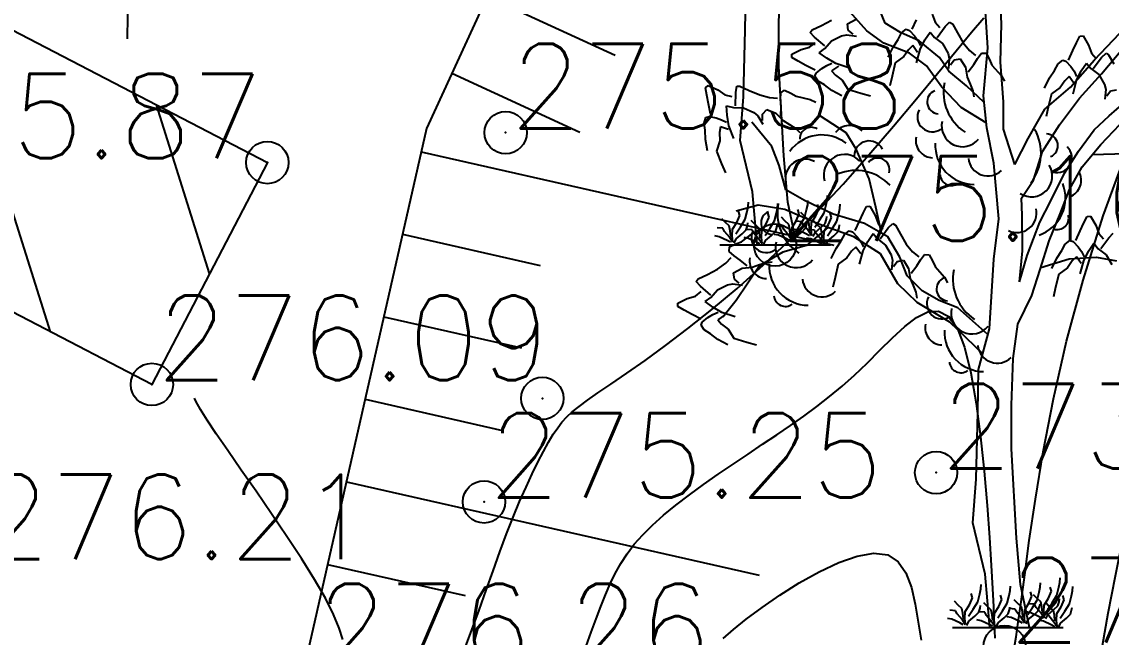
# Model space of a CAD drawing. Header units: millimetres. Extents: x 524954 to 526204, y 9523489 to 9524010.
# Drawn here: x 525318.77 to 525331.64, y 9523772.75 to 9523780.03 of the extents above; entities that cross this region are included whole.
import ezdxf
from ezdxf import colors
from ezdxf.entities.mleader import LeaderData, LeaderLine
from ezdxf.enums import TextEntityAlignment as Align
from ezdxf.math import Vec2, Vec3

# ---------------------------------------------------------------- set-up
doc = ezdxf.new("R2010")
doc.units = ezdxf.units.MM
doc.header["$PDMODE"] = 32
doc.header["$PDSIZE"] = 0.5
doc.linetypes.add('ACAD_ISO12W100', pattern=[21, 12, -3, 0, -3, 0, -3])
for name, color, linetype in [('Arbre', 34, 'ACAD_ISO12W100'), ('Bati', 6, 'Continuous'), ('Bati_H', 1, 'Continuous'), ('CN_01_00', 3, 'Continuous'), ('CN_02_00', 4, 'Continuous'), ('CN_05_00', 6, 'Continuous'), ('ETQ IMPAIR', 7, 'Continuous'), ('Haut_Talus', 30, 'Continuous'), ('Talus', 2, 'Continuous'), ('TopoAlt', 3, 'Continuous'), ('TOPOJIS', 7, 'Continuous')]:
    doc.layers.add(name, color=color, linetype=linetype)
doc.styles.add('Simplex 1.0', font='Simplex.shx', dxfattribs={"width": 0.99, "height": 1})
doc.styles.get("Standard").update_dxf_attribs({"font": 'arial.ttf'})

# ---------------------------------------------------------------- blocks, each defined once
blk = doc.blocks.new('TCPOINT M')
at = {"color": 0}
blk.add_point((0, 0), dxfattribs=at)
at = {"layer": 'TopoAlt', "style": 'Simplex 1.0', "width": 0.99}
blk.add_attdef('ALT', (0.15, 0.15), '', height=1, dxfattribs=at)
blk = doc.blocks.new('v088')
at = {"linetype": 'Continuous'}
for p, q in [((-0.075, 7.131), (-0.096, 7.56)), ((-1.665, 7.048), (-1.932, 7.347)), ((-1.449, 7.14), (-1.547, 7.38)), ((-0.237, 6.848), (-0.274, 7.463)), ((-1.266, 7.031), (-1.449, 7.14)), ((-0.084, 6.677), (-0.075, 7.131)), ((-1.463, 6.903), (-1.665, 7.048)), ((-1.047, 6.93), (-1.266, 7.031)), ((1.023, 6.706), (1.321, 7.017)), ((-1.162, 6.785), (-1.463, 6.903)), ((-0.806, 6.736), (-1.047, 6.93)), ((-0.287, 6.281), (-0.237, 6.848)), ((1.107, 6.54), (1.356, 6.837)), ((-0.96, 6.634), (-1.162, 6.785)), ((-0.697, 6.571), (-0.806, 6.736)), ((0.743, 6.383), (1.023, 6.706)), ((-0.78, 6.382), (-0.96, 6.634)), ((-0.488, 6.401), (-0.697, 6.571)), ((-0.049, 6.211), (-0.084, 6.677)), ((0.846, 6.255), (1.107, 6.54)), ((-0.551, 6.145), (-0.78, 6.382)), ((-0.279, 6.204), (-0.488, 6.401)), ((0.438, 6.122), (0.743, 6.383)), ((-0.248, 5.902), (-0.287, 6.281)), ((-0.049, 5.888), (-0.049, 6.211)), ((0.61, 5.939), (0.846, 6.255)), ((1.198, 6.044), (1.381, 6.204)), ((-0.254, 5.961), (-0.551, 6.145)), ((0.24, 5.776), (0.438, 6.122)), ((-2.787, 5.681), (-3.023, 5.969)), ((-1.907, 5.843), (-2.222, 6.048)), ((0.411, 5.624), (0.61, 5.939)), ((1.021, 5.879), (1.198, 6.044)), ((1.1, 5.706), (1.325, 5.941)), ((-1.791, 5.652), (-1.907, 5.843)), ((-0.165, 5.487), (-0.248, 5.902)), ((0.085, 5.468), (-0.049, 5.888)), ((0.834, 5.626), (1.021, 5.879)), ((-2.701, 5.459), (-2.787, 5.681)), ((0.085, 5.468), (0.24, 5.776)), ((0.881, 5.441), (1.1, 5.706)), ((-1.635, 5.301), (-1.791, 5.652)), ((0.306, 5.286), (0.411, 5.624)), ((0.671, 5.368), (0.834, 5.626)), ((1.001, 5.586), (1.394, 5.601)), ((-2.621, 5.169), (-2.701, 5.459)), ((-0.107, 4.829), (-0.165, 5.487)), ((0.731, 5.176), (0.881, 5.441)), ((-1.559, 4.967), (-1.635, 5.301)), ((0.161, 5.071), (0.306, 5.286)), ((0.51, 5.041), (0.671, 5.368)), ((-2.4, 5.043), (-2.621, 5.169)), ((0.619, 4.888), (0.731, 5.176)), ((-2.061, 4.882), (-2.4, 5.043)), ((0.172, 4.872), (0.161, 5.071)), ((0.379, 4.79), (0.51, 5.041)), ((-2.946, 4.988), (-3.206, 4.92)), ((-2.634, 4.938), (-2.946, 4.988)), ((-2.233, 4.766), (-2.634, 4.938)), ((-1.492, 4.659), (-1.559, 4.967)), ((-1.819, 4.613), (-2.233, 4.766)), ((-1.692, 4.771), (-2.061, 4.882)), ((-1.415, 4.615), (-1.692, 4.771)), ((-0.166, 4.349), (-0.107, 4.829)), ((0.174, 4.45), (0.172, 4.872)), ((0.231, 4.395), (0.379, 4.79)), ((0.489, 4.568), (0.619, 4.888)), ((-2.123, 4.725), (-2.377, 4.514)), ((-2.377, 4.514), (-2.655, 4.434)), ((-1.504, 4.415), (-1.819, 4.613)), ((-1.273, 4.376), (-1.415, 4.615)), ((0.384, 4.23), (0.489, 4.568)), ((-2.655, 4.434), (-2.931, 4.273)), ((-1.298, 4.058), (-1.504, 4.415)), ((-1.188, 4.154), (-1.273, 4.376)), ((0.138, 4.082), (0.174, 4.45)), ((0.138, 4.082), (0.231, 4.395)), ((-2.931, 4.273), (-3.209, 3.863)), ((-0.217, 3.527), (-0.166, 4.349)), ((0.391, 4.253), (0.724, 4.355)), ((0.724, 4.355), (1.047, 4.375)), ((1.047, 4.375), (1.284, 4.33)), ((-1.01, 3.977), (-1.188, 4.154)), ((0.285, 3.923), (0.384, 4.23)), ((-1.069, 3.839), (-1.298, 4.058)), ((-3.209, 3.863), (-3.367, 3.667)), ((-0.808, 3.863), (-1.01, 3.977)), ((-0.589, 3.774), (-0.808, 3.863)), ((0.118, 3.584), (0.285, 3.923)), ((-0.685, 3.605), (-1.069, 3.839)), ((-0.234, 3.461), (-0.589, 3.774)), ((-0.294, 3.234), (-0.685, 3.605)), ((-0.344, 3.046), (-0.217, 3.527)), ((0.064, 3.179), (0.118, 3.584)), ((0.045, 2.625), (0.064, 3.179)), ((-0.352, 2.542), (-0.344, 3.046)), ((0.043, 2.109), (0.045, 2.625)), ((-0.373, 1.752), (-0.352, 2.542)), ((0.102, 1.053), (0.043, 2.109)), ((-0.412, 1.235), (-0.373, 1.752)), ((-0.268, 0.628), (-0.412, 1.235)), ((0.151, 0.506), (0.102, 1.053)), ((-0.213, 0), (-0.268, 0.628)), ((0.256, 0), (0.151, 0.506)), ((-0.654, 0), (0.654, 0))]:
    blk.add_line(p, q, dxfattribs=at)
at = {"color": 3, "linetype": 'Continuous'}
for p, q in [((-0.891, 7.247), (-0.858, 7.151)), ((-2.31, 7.06), (-2.2, 7.113)), ((-2.2, 7.113), (-2.081, 7.175)), ((-1.892, 7.13), (-1.791, 7.186)), ((-1.883, 7.058), (-1.892, 7.13)), ((-1.128, 7.069), (-1.078, 7.18)), ((-0.858, 7.151), (-0.802, 7.088)), ((-0.835, 6.972), (-0.738, 7.1)), ((-0.738, 7.1), (-0.686, 7.153)), ((-0.686, 7.153), (-0.654, 7.131)), ((-0.654, 7.131), (-0.595, 7.025)), ((-2.333, 7.03), (-2.31, 7.06)), ((-2.283, 6.974), (-2.333, 7.03)), ((-2.161, 6.87), (-2.283, 6.974)), ((-2.083, 6.931), (-1.963, 6.989)), ((-1.963, 6.989), (-1.902, 7.001)), ((-1.902, 7.001), (-1.788, 6.985)), ((-1.826, 7.011), (-1.883, 7.058)), ((-1.293, 6.947), (-1.253, 7.025)), ((-1.253, 7.025), (-1.198, 7.067)), ((-1.198, 7.067), (-1.16, 7.055)), ((-1.16, 7.055), (-1.101, 6.992)), ((-1.101, 6.992), (-1.063, 6.936)), ((-0.978, 6.941), (-0.918, 7.034)), ((-0.918, 7.034), (-0.866, 6.97)), ((-0.866, 6.97), (-0.77, 6.898)), ((-0.595, 7.025), (-0.526, 6.909)), ((0.813, 6.909), (0.853, 6.987)), ((0.853, 6.987), (0.891, 6.991)), ((0.891, 6.991), (0.955, 6.881)), ((-2.551, 6.772), (-2.439, 6.83)), ((-2.439, 6.83), (-2.342, 6.858)), ((-2.342, 6.858), (-2.275, 6.909)), ((-2.228, 6.791), (-2.161, 6.839)), ((-2.161, 6.839), (-2.083, 6.931)), ((-1.413, 6.737), (-1.354, 6.857)), ((-1.354, 6.857), (-1.293, 6.947)), ((-1.172, 6.826), (-1.227, 6.745)), ((-1.122, 6.874), (-1.172, 6.826)), ((-1.064, 6.795), (-1.122, 6.874)), ((-1.076, 6.671), (-1.035, 6.828)), ((-1.063, 6.936), (-1.032, 6.875)), ((-1.035, 6.828), (-0.978, 6.941)), ((-0.77, 6.898), (-0.705, 6.781)), ((-0.526, 6.909), (-0.45, 6.818)), ((0.768, 6.815), (0.813, 6.909)), ((0.955, 6.881), (0.989, 6.786)), ((-2.55, 6.734), (-2.551, 6.772)), ((-2.475, 6.689), (-2.55, 6.734)), ((-2.138, 6.726), (-2.228, 6.791)), ((-2.029, 6.662), (-2.138, 6.726)), ((-1.227, 6.745), (-1.33, 6.67)), ((-0.705, 6.781), (-0.69, 6.721)), ((-0.69, 6.721), (-0.699, 6.606)), ((-0.675, 6.646), (-0.632, 6.705)), ((-0.632, 6.705), (-0.56, 6.719)), ((-0.56, 6.719), (-0.498, 6.621)), ((-0.45, 6.818), (-0.379, 6.757)), ((-0.402, 6.651), (-0.357, 6.722)), ((-0.357, 6.722), (-0.31, 6.785)), ((-0.31, 6.785), (-0.255, 6.784)), ((-0.255, 6.784), (-0.214, 6.71)), ((-0.214, 6.71), (-0.186, 6.645)), ((0.594, 6.66), (0.649, 6.702)), ((0.649, 6.702), (0.686, 6.689)), ((0.719, 6.703), (0.768, 6.815)), ((0.989, 6.786), (1.044, 6.722)), ((1.011, 6.606), (1.108, 6.734)), ((1.108, 6.734), (1.161, 6.787)), ((1.161, 6.787), (1.192, 6.766)), ((1.192, 6.766), (1.252, 6.66)), ((-2.383, 6.639), (-2.475, 6.689)), ((-2.274, 6.584), (-2.383, 6.639)), ((-2.262, 6.55), (-2.196, 6.606)), ((-2.196, 6.606), (-2.138, 6.64)), ((-2.138, 6.64), (-2.076, 6.668)), ((-1.998, 6.632), (-2.08, 6.578)), ((-2.08, 6.578), (-2.034, 6.526)), ((-1.875, 6.613), (-2.029, 6.662)), ((-1.33, 6.67), (-1.367, 6.514)), ((-0.498, 6.621), (-0.48, 6.503)), ((-0.468, 6.564), (-0.402, 6.651)), ((-0.186, 6.645), (-0.075, 6.517)), ((0.493, 6.492), (0.554, 6.582)), ((0.554, 6.582), (0.594, 6.66)), ((0.686, 6.689), (0.745, 6.626)), ((0.745, 6.626), (0.783, 6.571)), ((0.783, 6.571), (0.814, 6.51)), ((0.811, 6.463), (0.868, 6.575)), ((0.868, 6.575), (0.929, 6.669)), ((0.929, 6.669), (0.98, 6.604)), ((0.98, 6.604), (1.076, 6.532)), ((-2.277, 6.513), (-2.262, 6.55)), ((-2.238, 6.456), (-2.277, 6.513)), ((-2.163, 6.412), (-2.238, 6.456)), ((-2.034, 6.526), (-1.957, 6.466)), ((-1.957, 6.466), (-1.888, 6.359)), ((-1.367, 6.514), (-1.392, 6.4)), ((-0.48, 6.503), (-0.444, 6.419)), ((-0.075, 6.517), (-0.04, 6.453)), ((0.433, 6.371), (0.493, 6.492)), ((0.675, 6.46), (0.62, 6.379)), ((0.724, 6.509), (0.675, 6.46)), ((0.782, 6.43), (0.724, 6.509)), ((0.771, 6.306), (0.811, 6.463)), ((1.076, 6.532), (1.141, 6.416)), ((-3.568, 6.377), (-3.539, 6.402)), ((-3.555, 6.29), (-3.568, 6.377)), ((-3.539, 6.402), (-3.423, 6.351)), ((-3.423, 6.351), (-3.34, 6.294)), ((-3.216, 6.161), (-3.213, 6.322)), ((-3.213, 6.322), (-3.201, 6.396)), ((-3.201, 6.396), (-3.163, 6.397)), ((-3.163, 6.397), (-3.053, 6.346)), ((-3.053, 6.346), (-2.929, 6.292)), ((-2.683, 6.24), (-2.682, 6.318)), ((-2.682, 6.318), (-2.637, 6.35)), ((-2.637, 6.35), (-2.56, 6.314)), ((-2.56, 6.314), (-2.499, 6.278)), ((-2.076, 6.346), (-2.163, 6.412)), ((-1.959, 6.28), (-2.076, 6.346)), ((-1.888, 6.359), (-1.735, 6.313)), ((-1.735, 6.313), (-1.622, 6.281)), ((-0.444, 6.419), (-0.414, 6.339)), ((-0.414, 6.339), (-0.401, 6.271)), ((0.62, 6.379), (0.516, 6.305)), ((1.141, 6.416), (1.157, 6.356)), ((1.157, 6.356), (1.147, 6.241)), ((1.171, 6.28), (1.215, 6.339)), ((1.215, 6.339), (1.286, 6.353)), ((-3.535, 6.188), (-3.555, 6.29)), ((-3.51, 6.069), (-3.535, 6.188)), ((-3.34, 6.294), (-3.258, 6.275)), ((-2.929, 6.292), (-2.814, 6.263)), ((-2.814, 6.263), (-2.721, 6.255)), ((-2.677, 6.155), (-2.683, 6.24)), ((-2.499, 6.278), (-2.334, 6.239)), ((-2.334, 6.239), (-2.268, 6.208)), ((0.516, 6.305), (0.479, 6.149)), ((-3.32, 6.164), (-3.24, 6.142)), ((-3.314, 6.053), (-3.32, 6.164)), ((-3.294, 5.928), (-3.314, 6.053)), ((-3.24, 6.142), (-3.121, 6.14)), ((-3.121, 6.14), (-2.999, 6.083)), ((-2.999, 6.083), (-2.952, 6.044)), ((-2.896, 5.991), (-2.895, 6.065)), ((-2.895, 6.065), (-2.845, 6.118)), ((-2.845, 6.118), (-2.738, 6.075)), ((-2.738, 6.075), (-2.654, 5.99)), ((-2.68, 6.046), (-2.677, 6.155)), ((0.479, 6.149), (0.454, 6.035)), ((-3.586, 5.96), (-3.566, 6.026)), ((-3.573, 5.874), (-3.586, 5.96)), ((-3.566, 6.026), (-3.528, 6.038)), ((-3.528, 6.038), (-3.444, 6.022)), ((-3.444, 6.022), (-3.38, 5.999)), ((-3.38, 5.999), (-3.32, 5.968)), ((-3.235, 5.777), (-3.294, 5.928)), ((-2.952, 6.044), (-2.892, 5.945)), ((-2.654, 5.99), (-2.576, 5.943)), ((-2.576, 5.943), (-2.504, 5.896)), ((-3.57, 5.765), (-3.573, 5.874)), ((-3.392, 5.914), (-3.403, 5.846)), ((-3.403, 5.846), (-3.4, 5.748)), ((-3.298, 5.884), (-3.392, 5.914)), ((-2.504, 5.896), (-2.454, 5.849)), ((-3.547, 5.632), (-3.57, 5.765)), ((-3.4, 5.748), (-3.44, 5.627)), ((-3.44, 5.627), (-3.379, 5.479)), ((-3.379, 5.479), (-3.332, 5.372)), ((-1.751, 4.8), (-1.707, 4.895)), ((-1.707, 4.895), (-1.667, 4.973)), ((-1.667, 4.973), (-1.628, 4.976)), ((-1.628, 4.976), (-1.564, 4.867)), ((-1.801, 4.689), (-1.751, 4.8)), ((-1.564, 4.867), (-1.531, 4.771)), ((-1.531, 4.771), (-1.475, 4.707)), ((-1.411, 4.72), (-1.359, 4.773)), ((-1.359, 4.773), (-1.327, 4.751)), ((0.855, 4.685), (0.899, 4.779)), ((0.899, 4.779), (0.939, 4.857)), ((0.939, 4.857), (0.978, 4.861)), ((0.978, 4.861), (1.042, 4.751)), ((-3.143, 4.557), (-3.01, 4.66)), ((-3.01, 4.66), (-2.944, 4.692)), ((-1.966, 4.567), (-1.926, 4.645)), ((-1.926, 4.645), (-1.871, 4.687)), ((-1.871, 4.687), (-1.833, 4.675)), ((-1.833, 4.675), (-1.774, 4.612)), ((-1.651, 4.561), (-1.591, 4.654)), ((-1.591, 4.654), (-1.539, 4.59)), ((-1.508, 4.592), (-1.411, 4.72)), ((-1.327, 4.751), (-1.268, 4.645)), ((-1.268, 4.645), (-1.199, 4.529)), ((0.805, 4.573), (0.855, 4.685)), ((1.042, 4.751), (1.075, 4.656)), ((1.075, 4.656), (1.131, 4.592)), ((1.195, 4.604), (1.247, 4.657)), ((-3.287, 4.496), (-3.21, 4.533)), ((-3.21, 4.533), (-3.143, 4.557)), ((-2.027, 4.477), (-1.966, 4.567)), ((-1.774, 4.612), (-1.736, 4.556)), ((-1.736, 4.556), (-1.705, 4.495)), ((-1.708, 4.448), (-1.651, 4.561)), ((-1.539, 4.59), (-1.443, 4.518)), ((-1.443, 4.518), (-1.378, 4.401)), ((-1.199, 4.529), (-1.123, 4.438)), ((0.64, 4.452), (0.68, 4.53)), ((0.68, 4.53), (0.735, 4.572)), ((0.735, 4.572), (0.773, 4.559)), ((0.773, 4.559), (0.832, 4.496)), ((0.955, 4.445), (1.015, 4.539)), ((1.015, 4.539), (1.067, 4.474)), ((1.098, 4.476), (1.195, 4.604)), ((-3.291, 4.441), (-3.287, 4.496)), ((-3.23, 4.39), (-3.291, 4.441)), ((-3.162, 4.341), (-3.23, 4.39)), ((-2.086, 4.357), (-2.027, 4.477)), ((-1.845, 4.445), (-1.9, 4.365)), ((-1.795, 4.494), (-1.845, 4.445)), ((-1.737, 4.415), (-1.795, 4.494)), ((-1.749, 4.291), (-1.708, 4.448)), ((-1.378, 4.401), (-1.363, 4.341)), ((-1.123, 4.438), (-1.052, 4.377)), ((-1.03, 4.342), (-0.984, 4.405)), ((-0.984, 4.405), (-0.928, 4.404)), ((-0.928, 4.404), (-0.887, 4.33)), ((0.579, 4.362), (0.64, 4.452)), ((0.811, 4.379), (0.761, 4.33)), ((0.869, 4.3), (0.811, 4.379)), ((0.832, 4.496), (0.87, 4.441)), ((0.87, 4.441), (0.901, 4.38)), ((0.898, 4.333), (0.955, 4.445)), ((1.067, 4.474), (1.163, 4.402)), ((1.163, 4.402), (1.228, 4.286)), ((-3.427, 4.233), (-3.331, 4.304)), ((-3.331, 4.304), (-3.266, 4.37)), ((-3.079, 4.271), (-3.162, 4.341)), ((-3.137, 4.244), (-3.019, 4.255)), ((-3.019, 4.255), (-2.933, 4.286)), ((-2.933, 4.286), (-2.851, 4.312)), ((-2.851, 4.312), (-2.783, 4.321)), ((-2.003, 4.29), (-2.04, 4.134)), ((-1.9, 4.365), (-2.003, 4.29)), ((-1.363, 4.341), (-1.372, 4.226)), ((-1.349, 4.266), (-1.305, 4.325)), ((-1.305, 4.325), (-1.233, 4.338)), ((-1.233, 4.338), (-1.171, 4.241)), ((-1.141, 4.184), (-1.075, 4.271)), ((-1.075, 4.271), (-1.03, 4.342)), ((-0.887, 4.33), (-0.859, 4.265)), ((-0.859, 4.265), (-0.748, 4.137)), ((0.52, 4.241), (0.579, 4.362)), ((0.706, 4.249), (0.603, 4.175)), ((0.761, 4.33), (0.706, 4.249)), ((0.857, 4.176), (0.898, 4.333)), ((-3.656, 4.117), (-3.547, 4.171)), ((-3.547, 4.171), (-3.427, 4.233)), ((-3.239, 4.188), (-3.137, 4.244)), ((-3.229, 4.115), (-3.239, 4.188)), ((-2.04, 4.134), (-2.065, 4.02)), ((-1.171, 4.241), (-1.153, 4.123)), ((-1.153, 4.123), (-1.118, 4.039)), ((-0.748, 4.137), (-0.713, 4.073)), ((0.603, 4.175), (0.566, 4.019)), ((-3.679, 4.087), (-3.656, 4.117)), ((-3.629, 4.032), (-3.679, 4.087)), ((-3.507, 3.927), (-3.629, 4.032)), ((-3.43, 3.988), (-3.309, 4.046)), ((-3.309, 4.046), (-3.249, 4.058)), ((-3.249, 4.058), (-3.134, 4.042)), ((-3.172, 4.068), (-3.229, 4.115)), ((-1.118, 4.039), (-1.087, 3.959)), ((0.566, 4.019), (0.541, 3.904)), ((-3.898, 3.83), (-3.785, 3.887)), ((-3.785, 3.887), (-3.688, 3.915)), ((-3.688, 3.915), (-3.621, 3.967)), ((-3.574, 3.849), (-3.507, 3.896)), ((-3.507, 3.896), (-3.43, 3.988)), ((-1.087, 3.959), (-1.074, 3.891)), ((-3.897, 3.791), (-3.898, 3.83)), ((-3.821, 3.747), (-3.897, 3.791)), ((-3.729, 3.697), (-3.821, 3.747)), ((-3.484, 3.783), (-3.574, 3.849)), ((-3.375, 3.72), (-3.484, 3.783)), ((-3.621, 3.641), (-3.729, 3.697)), ((-3.623, 3.571), (-3.609, 3.608)), ((-3.609, 3.608), (-3.542, 3.663)), ((-3.542, 3.663), (-3.485, 3.698)), ((-3.485, 3.698), (-3.422, 3.725)), ((-3.344, 3.689), (-3.426, 3.635)), ((-3.426, 3.635), (-3.38, 3.583)), ((-3.221, 3.67), (-3.375, 3.72)), ((-3.585, 3.514), (-3.623, 3.571)), ((-3.509, 3.469), (-3.585, 3.514)), ((-3.38, 3.583), (-3.303, 3.524)), ((-3.303, 3.524), (-3.234, 3.416)), ((-3.423, 3.403), (-3.509, 3.469)), ((-3.306, 3.337), (-3.423, 3.403)), ((-3.234, 3.416), (-3.081, 3.37)), ((-3.081, 3.37), (-2.968, 3.339)), ((0.385, 0.474), (0.387, 0.526)), ((0.603, 0.474), (0.615, 0.531)), ((0.615, 0.531), (0.618, 0.584)), ((-0.416, 0.349), (-0.433, 0.399)), ((-0.353, 0.303), (-0.329, 0.397)), ((-0.329, 0.397), (-0.317, 0.454)), ((-0.317, 0.454), (-0.315, 0.507)), ((0.017, 0.377), (0.029, 0.435)), ((0.029, 0.435), (0.031, 0.488)), ((0.286, 0.368), (0.269, 0.418)), ((0.349, 0.322), (0.373, 0.416)), ((0.373, 0.416), (0.385, 0.474)), ((0.481, 0.344), (0.517, 0.426)), ((0.517, 0.426), (0.5, 0.476)), ((0.579, 0.38), (0.603, 0.474)), ((0.752, 0.373), (0.765, 0.43)), ((0.765, 0.43), (0.767, 0.483)), ((-0.587, 0.264), (-0.627, 0.308)), ((-0.541, 0.224), (-0.587, 0.264)), ((-0.502, 0.188), (-0.452, 0.267)), ((-0.452, 0.267), (-0.416, 0.349)), ((-0.409, 0.214), (-0.353, 0.303)), ((-0.327, 0.226), (-0.32, 0.26)), ((-0.24, 0.245), (-0.281, 0.288)), ((-0.106, 0.248), (-0.07, 0.329)), ((-0.07, 0.329), (-0.087, 0.38)), ((-0.063, 0.195), (-0.007, 0.284)), ((-0.007, 0.284), (0.017, 0.377)), ((0.115, 0.284), (0.075, 0.327)), ((0.161, 0.243), (0.115, 0.284)), ((0.2, 0.207), (0.25, 0.286)), ((0.25, 0.286), (0.286, 0.368)), ((0.315, 0.274), (0.25, 0.279)), ((0.293, 0.233), (0.349, 0.322)), ((0.346, 0.341), (0.305, 0.385)), ((0.337, 0.236), (0.315, 0.274)), ((0.392, 0.301), (0.346, 0.341)), ((0.375, 0.245), (0.382, 0.279)), ((0.404, 0.243), (0.392, 0.301)), ((0.428, 0.183), (0.43, 0.264)), ((0.43, 0.264), (0.481, 0.344)), ((0.495, 0.24), (0.454, 0.284)), ((0.469, 0.209), (0.524, 0.291)), ((0.524, 0.291), (0.579, 0.38)), ((0.591, 0.255), (0.606, 0.303)), ((0.606, 0.303), (0.613, 0.337)), ((0.63, 0.243), (0.666, 0.325)), ((0.666, 0.325), (0.649, 0.375)), ((0.673, 0.19), (0.728, 0.279)), ((0.728, 0.279), (0.752, 0.373)), ((-0.618, 0.197), (-0.683, 0.202)), ((-0.596, 0.159), (-0.618, 0.197)), ((-0.536, 0.087), (-0.596, 0.159)), ((-0.529, 0.166), (-0.541, 0.224)), ((-0.524, 0.099), (-0.529, 0.166)), ((-0.505, 0.106), (-0.502, 0.188)), ((-0.464, 0.132), (-0.409, 0.214)), ((-0.459, 0.072), (-0.387, 0.132)), ((-0.387, 0.132), (-0.341, 0.178)), ((-0.341, 0.178), (-0.327, 0.226)), ((-0.272, 0.178), (-0.337, 0.183)), ((-0.25, 0.139), (-0.272, 0.178)), ((-0.19, 0.067), (-0.25, 0.139)), ((-0.195, 0.204), (-0.24, 0.245)), ((-0.183, 0.147), (-0.195, 0.204)), ((-0.178, 0.079), (-0.183, 0.147)), ((-0.159, 0.087), (-0.156, 0.168)), ((-0.156, 0.168), (-0.106, 0.248)), ((-0.118, 0.113), (-0.063, 0.195)), ((-0.041, 0.113), (0.005, 0.159)), ((0.005, 0.159), (0.019, 0.207)), ((0.019, 0.207), (0.026, 0.24)), ((0.084, 0.216), (0.019, 0.221)), ((0.106, 0.178), (0.084, 0.216)), ((0.166, 0.106), (0.106, 0.178)), ((0.173, 0.185), (0.161, 0.243)), ((0.178, 0.118), (0.173, 0.185)), ((0.197, 0.125), (0.2, 0.207)), ((0.272, 0.173), (0.221, 0.183)), ((0.238, 0.151), (0.293, 0.233)), ((0.243, 0.091), (0.315, 0.151)), ((0.365, 0.13), (0.272, 0.173)), ((0.315, 0.151), (0.361, 0.197)), ((0.397, 0.163), (0.337, 0.236)), ((0.361, 0.197), (0.375, 0.245)), ((0.406, 0.108), (0.365, 0.13)), ((0.433, 0.108), (0.397, 0.163)), ((0.464, 0.173), (0.399, 0.178)), ((0.409, 0.175), (0.404, 0.243)), ((0.433, 0.113), (0.428, 0.183)), ((0.45, 0.099), (0.474, 0.149)), ((0.486, 0.135), (0.464, 0.173)), ((0.474, 0.149), (0.546, 0.209)), ((0.546, 0.063), (0.486, 0.135)), ((0.541, 0.2), (0.495, 0.24)), ((0.553, 0.142), (0.541, 0.2)), ((0.546, 0.209), (0.591, 0.255)), ((0.558, 0.075), (0.553, 0.142)), ((0.577, 0.082), (0.579, 0.163)), ((0.579, 0.163), (0.63, 0.243)), ((0.618, 0.108), (0.673, 0.19)), ((0.695, 0.108), (0.74, 0.154)), ((0.74, 0.154), (0.755, 0.202)), ((0.755, 0.202), (0.762, 0.236)), ((-0.661, 0.096), (-0.712, 0.106)), ((-0.567, 0.053), (-0.661, 0.096)), ((-0.527, 0.031), (-0.567, 0.053)), ((-0.5, 0.031), (-0.536, 0.087)), ((-0.5, 0.036), (-0.505, 0.106)), ((-0.483, 0.022), (-0.459, 0.072)), ((-0.315, 0.077), (-0.365, 0.087)), ((-0.221, 0.034), (-0.315, 0.077)), ((-0.18, 0.012), (-0.221, 0.034)), ((-0.154, 0.012), (-0.19, 0.067)), ((-0.154, 0.017), (-0.159, 0.087)), ((-0.137, 0.002), (-0.113, 0.053)), ((-0.113, 0.053), (-0.041, 0.113)), ((0.041, 0.115), (-0.01, 0.125)), ((0.135, 0.072), (0.041, 0.115)), ((0.175, 0.05), (0.135, 0.072)), ((0.202, 0.05), (0.166, 0.106)), ((0.202, 0.055), (0.197, 0.125)), ((0.219, 0.041), (0.243, 0.091)), ((0.421, 0.072), (0.37, 0.082)), ((0.514, 0.029), (0.421, 0.072)), ((0.555, 0.007), (0.514, 0.029)), ((0.582, 0.007), (0.546, 0.063)), ((0.582, 0.012), (0.577, 0.082)), ((0.599, -0.002), (0.623, 0.048)), ((0.623, 0.048), (0.695, 0.108))]:
    blk.add_line(p, q, dxfattribs=at)
for centre, major_axis, start_param, end_param in [((-0.193, 6.324), (-0.4, 0.4), 0.587708, 1.773422), ((-0.812, 6.21), (-0.099, 0.099), -0.421529, 2.292047), ((-0.89, 6.033), (0.125, 0.125), 1.864761, 4.52862), ((-1.869, 5.725), (0.145, 0.145), 6.263619, 7.998733), ((-0.535, 5.925), (0.174, 0.174), 2.133893, 4.816631), ((-2.195, 5.352), (0.33, 0.33), 0.12682, 1.733702), ((-2.32, 5.773), (0.0964, 0.0964), 0.254619, 2.377018), ((-0.882, 5.754), (-0.145, 0.145), 0.590553, 2.325666), ((-0.172, 5.602), (0.4, 0.4), 4.836335, 6.022049), ((0.452, 5.692), (0.099, 0.099), 4.31771, 7.031286), ((-1.637, 5.571), (-0.125, 0.125), 4.396235, 7.060094), ((-0.39, 5.7), (0.33, 0.33), 2.307735, 3.914618), ((0.582, 5.55), (0.125, 0.125), 3.651933, 6.315792), ((-2.395, 5.301), (-0.164, 0.164), -1.288499, 0.949924), ((-1.928, 5.343), (0.174, 0.174), 6.236163, 8.918901), ((-1.536, 5.406), (0.099, 0.099), 5.251538, 7.965114), ((-0.234, 5.566), (-0.164, 0.164), 0.892416, 3.130839), ((-1.797, 4.833), (0.4, 0.4), 6.260774, 7.446489), ((0.28, 5.334), (0.174, 0.174), 3.363922, 6.046661), ((-0.663, 5.357), (0.0964, 0.0964), 2.435534, 4.557933), ((0.664, 5.283), (-0.145, 0.145), 2.713295, 4.448408), ((0.215, 5.075), (-0.33, 0.33), 2.69514, 4.302022), ((-2.774, 4.781), (-0.099, 0.099), -0.421529, 2.292047), ((-2.155, 4.896), (-0.4, 0.4), 0.587708, 1.773422), ((0.11, 4.897), (-0.164, 0.164), 1.908121, 4.146545), ((0.584, 4.837), (0.0964, 0.0964), 3.62262, 5.745019), ((-2.851, 4.605), (-0.125, 0.125), 0.293965, 2.957824), ((-2.497, 4.497), (0.174, 0.174), 2.133893, 4.816631), ((-2.844, 4.326), (-0.145, 0.145), 0.590553, 2.325666), ((-2.352, 4.272), (0.33, 0.33), 2.307735, 3.914618), ((-0.702, 3.998), (0.099, 0.099), 1.149268, 3.862844), ((-0.082, 4.112), (0.4, 0.4), 2.158504, 3.344219), ((-2.195, 4.138), (0.164, 0.164), 2.463212, 4.701636), ((-2.625, 3.929), (0.0964, 0.0964), 2.435534, 4.557933), ((-0.779, 3.821), (0.125, 0.125), 1.864761, 4.52862), ((-0.424, 3.713), (0.174, 0.174), 2.133893, 4.816631), ((-0.772, 3.542), (-0.145, 0.145), 0.590553, 2.325666), ((-0.28, 3.489), (0.33, 0.33), 2.307735, 3.914618), ((-0.123, 3.354), (0.164, 0.164), 2.463212, 4.701636), ((-0.553, 3.145), (0.0964, 0.0964), 2.435534, 4.557933)]:
    blk.add_ellipse(centre, major_axis=major_axis, ratio=1, start_param=start_param, end_param=end_param, dxfattribs=at)

msp = doc.modelspace()

# ---------------------------------------------------------------- hatches: boundary and pattern name
at = {"layer": 'Bati_H'}
h = msp.add_hatch(dxfattribs=at)
h.set_pattern_fill('_U', color=256, scale=2, angle=-72.4863, style=0, pattern_type=0)
h.set_pattern_definition([(287.513722542, (0, 0), (1.9072898066, 0.60186841892), [])])
h.paths.add_polyline_path([(525321.671, 9523778.362), (525320.307, 9523775.739), (525312.553, 9523779.772), (525313.936, 9523782.431), (525313.918, 9523782.395)])

# ---------------------------------------------------------------- linework, layer by layer
at = {"layer": 'Bati', "flags": 128}
msp.add_lwpolyline([(525321.671, 9523778.362), (525320.307, 9523775.739), (525312.553, 9523779.772), (525313.936, 9523782.431), (525313.918, 9523782.395)], close=True, dxfattribs=at)
at = {"layer": 'CN_01_00', "elevation": 273, "flags": 128}
for points in [[(525331.536, 9523772.654), (525331.604, 9523773.036), (525331.687, 9523773.479), (525331.789, 9523773.972), (525331.915, 9523774.51), (525332.07, 9523775.084), (525332.26, 9523775.687), (525332.489, 9523776.31), (525332.76, 9523776.947), (525333.062, 9523777.584), (525333.385, 9523778.21), (525333.715, 9523778.812), (525334.04, 9523779.379), (525334.349, 9523779.896), (525334.629, 9523780.353), (525334.867, 9523780.737), (525335.056, 9523781.038), (525335.197, 9523781.265), (525335.298, 9523781.427), (525335.366, 9523781.536), (525335.407, 9523781.602), (525335.429, 9523781.636), (525335.436, 9523781.649), (525335.438, 9523781.65)], [(525327.053, 9523772.736), (525327.175, 9523772.842), (525327.328, 9523772.964), (525327.514, 9523773.103), (525327.726, 9523773.249), (525327.954, 9523773.394), (525328.189, 9523773.526), (525328.42, 9523773.636), (525328.638, 9523773.712), (525328.834, 9523773.746), (525328.998, 9523773.725), (525329.123, 9523773.645), (525329.214, 9523773.512), (525329.278, 9523773.341), (525329.324, 9523773.144), (525329.359, 9523772.932), (525329.392, 9523772.719)]]:
    msp.add_lwpolyline(points, dxfattribs=at)
at = {"layer": 'CN_02_00', "flags": 128}
for points, elevation in [([(525320.019, 9523779.824), (525320.022, 9523780.092), (525320.033, 9523780.393), (525320.049, 9523780.672), (525320.067, 9523780.92), (525320.084, 9523781.129), (525320.096, 9523781.295), (525320.099, 9523781.428), (525320.086, 9523781.54), (525320.052, 9523781.644), (525319.99, 9523781.754), (525319.894, 9523781.883), (525319.76, 9523782.044), (525319.58, 9523782.249), (525319.353, 9523782.509), (525319.096, 9523782.812), (525318.828, 9523783.147), (525318.57, 9523783.498), (525318.36, 9523783.823)], 276), ([(525330.495, 9523772.644), (525330.514, 9523772.758), (525330.539, 9523772.929), (525330.573, 9523773.169), (525330.616, 9523773.488), (525330.671, 9523773.895), (525330.742, 9523774.384), (525330.836, 9523774.945), (525330.957, 9523775.57), (525331.111, 9523776.249), (525331.305, 9523776.972), (525331.543, 9523777.732), (525331.832, 9523778.517)], 274), ([(525325.435, 9523772.645), (525325.497, 9523772.812), (525325.555, 9523772.969), (525325.609, 9523773.116), (525325.663, 9523773.253), (525325.719, 9523773.383), (525325.779, 9523773.505), (525325.845, 9523773.623), (525325.919, 9523773.737), (525326.005, 9523773.85), (525326.104, 9523773.963), (525326.219, 9523774.077), (525326.351, 9523774.194), (525326.497, 9523774.314), (525326.656, 9523774.435), (525326.824, 9523774.556), (525326.997, 9523774.678), (525327.173, 9523774.798), (525327.349, 9523774.917), (525327.521, 9523775.032), (525327.688, 9523775.145), (525327.849, 9523775.255), (525328.006, 9523775.366), (525328.16, 9523775.479), (525328.31, 9523775.597), (525328.459, 9523775.72), (525328.607, 9523775.851), (525328.756, 9523775.992), (525328.905, 9523776.143), (525329.053, 9523776.292), (525329.199, 9523776.426), (525329.339, 9523776.532), (525329.473, 9523776.597), (525329.599, 9523776.607), (525329.714, 9523776.548), (525329.817, 9523776.408), (525329.905, 9523776.179), (525329.981, 9523775.875), (525330.044, 9523775.516), (525330.096, 9523775.122), (525330.139, 9523774.714), (525330.173, 9523774.31), (525330.2, 9523773.932), (525330.22, 9523773.599), (525330.235, 9523773.327), (525330.246, 9523773.112), (525330.253, 9523772.948), (525330.258, 9523772.826), (525330.262, 9523772.74)], 274), ([(525322.562, 9523772.725), (525322.521, 9523772.859), (525322.454, 9523773.021), (525322.357, 9523773.212), (525322.228, 9523773.435), (525322.073, 9523773.682), (525321.901, 9523773.944), (525321.72, 9523774.212), (525321.538, 9523774.477), (525321.363, 9523774.728), (525321.203, 9523774.958), (525321.067, 9523775.156), (525320.96, 9523775.316), (525320.882, 9523775.442), (525320.828, 9523775.542), (525320.812, 9523775.579)], 276)]:
    msp.add_lwpolyline(points, dxfattribs=dict(at, elevation=elevation))
at = {"layer": 'CN_05_00', "elevation": 275, "flags": 128}
msp.add_lwpolyline([(525323.998, 9523772.608), (525324.087, 9523772.839), (525324.173, 9523773.073), (525324.256, 9523773.307), (525324.338, 9523773.537), (525324.418, 9523773.761), (525324.497, 9523773.974), (525324.575, 9523774.173), (525324.651, 9523774.357), (525324.726, 9523774.527), (525324.797, 9523774.682), (525324.866, 9523774.822), (525324.931, 9523774.947), (525324.992, 9523775.056), (525325.048, 9523775.15), (525325.1, 9523775.228), (525325.151, 9523775.295), (525325.207, 9523775.356), (525325.273, 9523775.416), (525325.353, 9523775.48), (525325.452, 9523775.552), (525325.576, 9523775.639), (525325.729, 9523775.744), (525325.915, 9523775.872), (525326.132, 9523776.024), (525326.374, 9523776.2), (525326.639, 9523776.4), (525326.922, 9523776.625), (525327.22, 9523776.874), (525327.527, 9523777.148), (525327.841, 9523777.447), (525328.158, 9523777.77), (525328.471, 9523778.108), (525328.776, 9523778.451), (525329.067, 9523778.79), (525329.339, 9523779.114), (525329.587, 9523779.414), (525329.805, 9523779.68), (525329.988, 9523779.901), (525330.132, 9523780.07)], dxfattribs=at)
at = {"layer": 'Haut_Talus', "flags": 128}
msp.add_lwpolyline([(525331.95, 9523874.726), (525336.552, 9523864.296), (525344.734, 9523863.445), (525348.124, 9523858.45), (525349.169, 9523854.661), (525345.554, 9523839.485), (525345.232, 9523831.874), (525345.078, 9523826.742), (525343.91, 9523824.839), (525341.401, 9523810.757), (525339.936, 9523806.873), (525334.522, 9523802.382), (525330.78, 9523794.972), (525327.242, 9523786.801), (525323.549, 9523778.765), (525322.15, 9523772.584), (525324.118, 9523763.53), (525322.368, 9523760.119), (525321.737, 9523757.966)], dxfattribs=at)
at = {"layer": 'Talus'}
for p, q in [((525324.266, 9523780.326), (525325.781, 9523779.63)), ((525323.849, 9523779.417), (525325.363, 9523778.721)), ((525323.487, 9523778.49), (525328.363, 9523777.387)), ((525323.266, 9523777.515), (525324.892, 9523777.147)), ((525323.045, 9523776.539), (525324.671, 9523776.171)), ((525322.825, 9523775.564), (525324.45, 9523775.196)), ((525322.604, 9523774.589), (525327.481, 9523773.485)), ((525322.383, 9523773.613), (525324.009, 9523773.245))]:
    msp.add_line(p, q, dxfattribs=at)

# ---------------------------------------------------------------- block references
at = {"layer": 'Arbre'}
for p in [(525327.668, 9523777.388), (525330.416, 9523772.869)]:
    msp.add_blockref('v088', p, dxfattribs=at)
at = {"layer": 'TOPOJIS'}
ref = msp.add_blockref('TCPOINT M', (525324.485, 9523778.715, 275.58), dxfattribs=at)
ref.add_attrib('ALT', '275.58', (525324.535, 9523778.765, 275.58), dxfattribs={"layer": 'TopoAlt', "height": 1, "style": 'Simplex 1.0', "width": 0.99})
ref = msp.add_blockref('TCPOINT M', (525321.671, 9523778.362, 275.87), dxfattribs=at)
ref.add_attrib('ALT', '275.87', dxfattribs={"layer": 'TopoAlt', "height": 1, "style": 'Simplex 1.0', "width": 0.99}).set_placement((525321.621, 9523778.412, 275.87), align=Align.RIGHT)
ref = msp.add_blockref('TCPOINT M', (525327.668, 9523777.388, 275.16), dxfattribs=at)
ref.add_attrib('ALT', '275.16', (525327.718, 9523777.438, 275.16), dxfattribs={"layer": 'TopoAlt', "height": 1, "style": 'Simplex 1.0', "width": 0.99})
ref = msp.add_blockref('TCPOINT M', (525320.307, 9523775.739, 276.09), dxfattribs=at)
ref.add_attrib('ALT', '276.09', (525320.357, 9523775.789, 276.09), dxfattribs={"layer": 'TopoAlt', "height": 1, "style": 'Simplex 1.0', "width": 0.99})
msp.add_blockref('TCPOINT M', (525324.919, 9523775.575, 275.2), dxfattribs=at)
ref = msp.add_blockref('TCPOINT M', (525329.57, 9523774.697, 273.11), dxfattribs=at)
ref.add_attrib('ALT', '273.11', (525329.62, 9523774.747, 273.11), dxfattribs={"layer": 'TopoAlt', "height": 1, "style": 'Simplex 1.0', "width": 0.99})
ref = msp.add_blockref('TCPOINT M', (525324.23, 9523774.352, 275.25), dxfattribs=at)
ref.add_attrib('ALT', '275.25', (525324.28, 9523774.402, 275.25), dxfattribs={"layer": 'TopoAlt', "height": 1, "style": 'Simplex 1.0', "width": 0.99})
ref = msp.add_blockref('TCPOINT M', (525318.204, 9523773.625, 276.21), dxfattribs=at)
ref.add_attrib('ALT', '276.21', (525318.254, 9523773.675, 276.21), dxfattribs={"layer": 'TopoAlt', "height": 1, "style": 'Simplex 1.0', "width": 0.99})
ref = msp.add_blockref('TCPOINT M', (525330.378, 9523772.641, 274.13), dxfattribs=at)
ref.add_attrib('ALT', '274.13', (525330.428, 9523772.691, 274.13), dxfattribs={"layer": 'TopoAlt', "height": 1, "style": 'Simplex 1.0', "width": 0.99})
ref = msp.add_blockref('TCPOINT M', (525322.195, 9523772.334, 276.26), dxfattribs=at)
ref.add_attrib('ALT', '276.26', (525322.245, 9523772.384, 276.26), dxfattribs={"layer": 'TopoAlt', "height": 1, "style": 'Simplex 1.0', "width": 0.99})

# ---------------------------------------------------------------- next in the draw order: leaders
at = {"layer": 'ETQ IMPAIR'}
ml = msp.add_multileader_mtext('Standard', dxfattribs=at)
ml.set_content('Cheminement des piétons', color=256)
ml.set_leader_properties()
ml.build(insert=Vec2(0, 0))
ml.multileader.update_dxf_attribs({"has_text_frame": 1, "dogleg_length": 2.5, "arrow_head_size": 3.5})
ctx = ml.context
ctx.base_point, ctx.char_height, ctx.arrow_head_size, ctx.landing_gap_size, ctx.plane_origin, ctx.plane_x_axis, ctx.plane_y_axis = Vec3(525328.628, 9523792.878), 3.5, 3.5, 0.8, Vec3(525468.166, 9523659.772), Vec3(0.864942, -0.501872), Vec3(0.501872, 0.864942)
ctx.text_align_type = 1
notes = []
notes.append((ctx, [(1, (1, 1, 0), (525326.466, 9523794.133), (0.864942, -0.501872), 2.5, [(0, [(525289.29, 9523763.248)], 0, [])])]))
ctx.mtext.insert, ctx.mtext.text_direction, ctx.mtext.rotation, ctx.mtext.alignment, ctx.mtext.flow_direction = Vec3(525354.822, 9523780.265), Vec3(0.864942, -0.501872), 5.757423, 2, 5
ctx.mtext.has_bg_fill, ctx.mtext.bg_color, ctx.mtext.bg_scale_factor, ctx.mtext.bg_transparency, ctx.mtext.use_window_bg_color = 1, -1027028792, 1.5, 0, 1
for ctx, leaders in notes:
    for number, flags, end, landing, length, lines in leaders:
        leader = LeaderData()
        leader.index, (leader.has_last_leader_line, leader.has_dogleg_vector, leader.attachment_direction) = number, flags
        leader.last_leader_point, leader.dogleg_vector, leader.dogleg_length = Vec3(end), Vec3(landing), length
        for number, points, colour, breaks in lines:
            line = LeaderLine()
            line.index, line.vertices, line.color, line.breaks = number, Vec3.list(points), colors.encode_raw_color(colour), breaks
            leader.lines.append(line)
        ctx.leaders.append(leader)

doc.saveas('drawing.dxf')
